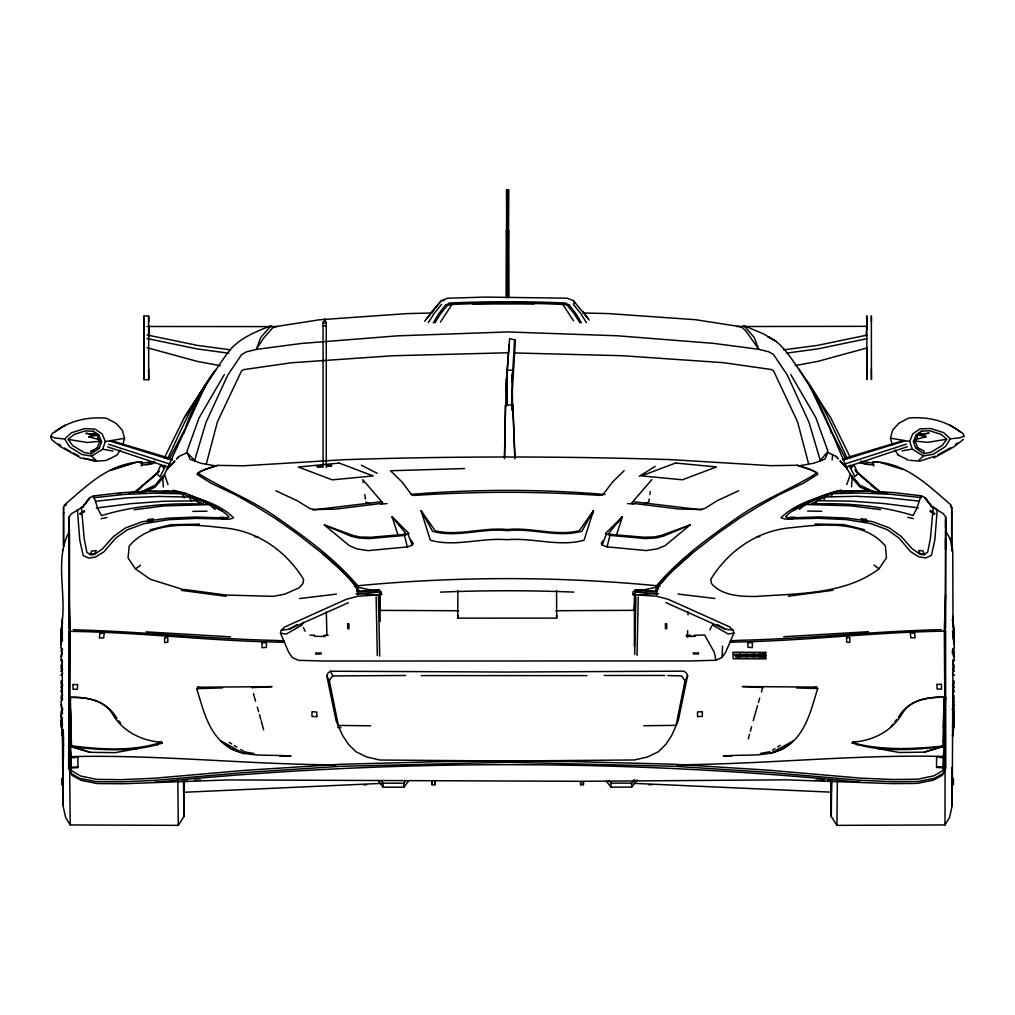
<?xml version="1.0" encoding="UTF-8"?>
<svg xmlns="http://www.w3.org/2000/svg" width="1015" height="1015" viewBox="0 0 1015 1015"><rect width="100%" height="100%" fill="white"/><g stroke="black" fill="none" stroke-linecap="round" stroke-linejoin="round"><path stroke-width="1.5" d="M62.194 621.155C66.076 591.859 54.429 557.539 69.731 530.769M63.399 736.065L62.993 805.58L65.658 817.506L70.2 824.941L178.285 825.36L184.121 816.098L184.324 781.766M63.514 545.867L63.552 511.7L63.564 512.918M68.995 568.337L68.969 628.298L69.667 629.833L68.969 631.355L68.665 768.241L70.847 773.392L79.792 778.404L96.171 781.639L121.229 781.842L153.874 780.433L245.732 772.453L340.215 766.338L507.157 762.29L674.1 766.274L768.596 772.339L860.479 780.294L893.137 781.702L918.207 781.474L934.612 778.239L943.582 773.214L945.802 768.063L945.561 631.19L944.864 629.655L945.561 628.133L945.879 525.719L945.625 516.851L943.278 513.653L931.986 506.751L925.096 498.2L932.277 507.31L925.528 497.858L921.113 495.688L916.532 509.073L913.081 515.468C879.967 505.292 845.495 502.768 811.01 503.973C823.66 498.289 837.159 487.796 851.648 491.653M68.995 569.77L69.033 517.028L71.38 513.831L82.672 506.929L89.561 498.365L82.405 507.475L89.155 498.022L93.57 495.853L98.074 509.238L101.513 515.62C134.614 505.432 169.099 502.894 203.571 504.1C190.985 498.403 177.511 487.936 163.072 491.78M69.654 698.155L70.213 629.681L68.982 595.044M70.39 700.261L70.34 697.305L71.405 746.05L70.022 746.05L69.096 697.419C85.032 697.305 102.883 698.701 112.335 713.748C122.536 731.422 141.783 741.001 161.487 742.181L162.311 743.082C132.749 752.851 100.396 749.844 69.895 746.824L69.921 719.61M148.634 316.008L148.71 379.699L144.155 379.699L144.092 316.008L148.634 316.008L148.71 321.603M148.951 330.382L148.951 325.663M149.205 336.434L149.205 331.715M323.087 467.357L323.087 322.136L324.737 320.702L324.737 319.192L324.737 320.702L326.259 322.237L326.259 467.357M432.149 784.785L432.149 781.626L432.149 784.785L434.902 784.785L434.902 781.626L434.902 784.785M556.677 615.23L556.677 618.122L457.778 618.148L457.778 615.255M506.46 297.826L506.599 189.78L507.424 189.64L508.528 189.78L508.642 297.623M507.36 296.063L507.36 230.392L506.536 230.278L506.396 296.076M507.424 230.316L507.424 189.64M580.631 784.747L580.631 781.601L580.631 784.747L583.397 784.747L583.397 781.601M866.29 336.295L866.29 331.562M866.582 330.243L866.582 325.523M866.886 348.424L866.886 379.559L866.81 315.868L866.886 327.807M945.409 697.254L944.407 745.885L943.037 745.885L943.037 740.404L944.026 697.127L945.549 697.267L944.584 713.697L944.546 746.659C914.046 749.692 881.692 752.711 852.118 742.942L852.943 742.041C872.672 740.861 891.944 731.282 902.145 713.596C911.369 698.853 928.56 697.368 944.166 697.127L943.468 727.654M944.864 711.591L944.318 629.516L945.561 594.866M951.664 550.079L951.702 511.522L951.715 512.74M953.986 699.373L953.986 695.808M77.889 766.871L77.889 767.632L70.441 768.012L69.502 747.23L70.34 747.23L71.164 757.076L71.139 767.251L77.889 766.871L77.914 756.809L71.164 757.076M70.441 768.012L70.454 765.107M71.139 767.251L70.34 747.23M144.092 316.008L144.155 379.699M936.566 766.693L936.591 756.644L943.341 756.898L944.166 747.053L944.99 747.053L944.001 767.848L936.566 767.467L936.566 766.693L943.316 767.086L944.166 747.053M943.316 767.086L943.341 756.898M944.001 767.848L944.013 763.483M944.559 769.979L944.559 767.403M952.971 659.75L952.197 805.58L949.533 817.506L944.99 824.941L836.906 825.36L831.082 816.098L830.866 781.766M953.999 684.668L954.011 680.722M63.539 510.215L63.552 506.713M457.778 618.148L457.867 590.654M837.4 491.298C818.039 497.528 795.633 503.199 780.979 517.739L784.963 519.071L818.027 518.272L846.129 519.566L870.642 523.55L887.313 529.678L899.011 538.102L910.582 551.627L918.994 556.88L925.87 557.92L931.389 555.408L934.84 539.828L937.226 509.695L933.229 507.005L930.438 538.407L927.672 552.223L924.919 553.987L919.133 553.581L912.104 548.722L901.079 536.339L889.102 527.787L872.164 521.532L846.815 518.056L818.712 516.889L789.239 517.942L785.521 516.851C794.783 506.701 809.412 502.615 821.63 497.147M951.689 510.038L951.702 506.536M954.037 669.151L954.049 665.307L952.781 662.465M380.168 621.37L379.902 594.765L378.938 589.677L357.318 591.364L356.087 586.277L340.126 568.679L322.643 553.657L297.052 533.712L275.179 518.322L256.059 506.485L235.708 494.889L211.374 483.381L197.075 474.411L197.773 472.838L203.431 470.135L217.489 465.39L243.93 465.784L344.047 459.694A894.723 158.124 0 0 1 670.763 459.63M837.362 780.395L836.906 825.36L836.715 824.586M63.298 735.926L63.425 757.507M508.007 260.246L508.528 189.78L506.599 189.78L506.993 230.494M831.653 780.421L831.26 816.821M69.528 533.04L69.528 736.484M184.007 791.637L184.108 780.903M68.995 549.483L69.033 519.705L69.045 520.758M508.007 266.311L508.464 230.278L506.536 230.278L507.005 258.482M634.375 646.466L634.451 594.714L635.415 589.626L657.048 591.301L658.291 586.213L674.277 568.603L691.799 553.581L717.44 533.624L739.364 518.234L758.535 506.384L778.962 494.787L803.385 483.267L817.747 474.284L817.062 472.724L811.416 470.021L797.371 465.276L770.918 465.669L670.775 459.63M831.501 781.169L831.336 792.233L831.082 780.903M504.518 457.638L505.521 404.972L512.829 405.099L514.948 458.843M634.718 654.472L635.91 597.048M637.052 655.487L638.257 596.845M504.48 458.729L505.521 404.972M687.498 637.039L687.65 630.708M688.03 614.887L688.107 611.728M945.473 528.155L945.625 519.54L945.637 520.581M555.839 610.726L634.223 610.32L634.895 595.754M217.489 465.39L205.36 469.247L199.562 471.95L198.737 473.637C224.036 489.509 252.304 500.103 276.829 517.422C305.731 537.658 334.836 558.669 357.737 585.757L358.967 591.872L379.077 590.311L381.145 591.58L381.703 594.638L358.282 596.198L346.305 599.294L284.872 626.915L281.295 630.252L280.47 633.182L288.729 652.302L292.307 657.53L298.499 660.321L323.024 661.019L691.342 660.943L715.867 660.245L722.058 657.441L722.49 646.238M506.967 377.453L506.675 405.416M507.259 371.16L509.073 344.783M512.08 382.16L514.542 341.078L515.379 340.063L509.593 338.642L506.104 383.898L506.536 405.822M512.156 380.346L512.867 370.069L506.942 370.323L506.422 405.416M851.509 486.921L852.219 477.634M515.379 340.063L512.296 391.6L512.664 409.971M944.166 756.15L944.99 747.053M60.875 633.677L62.423 617.932M944.99 756.454L944.559 765.526L942.618 770.677L933.927 775.815L917.941 779.19L893.276 779.533L860.479 778.124L768.596 770.182L674.379 764.244L570.24 761.529L379.902 760.019L366.681 756.974L355.935 751.747L348.361 744.223L342.575 735.406L336.105 720.828L326.741 675.584L328.111 672.894L330.598 671.219L507.17 672.044L683.767 671.156L686.241 672.818L687.624 675.787L685.024 680.887L676.079 725.357L643.738 725.75M512.867 370.069L512.017 378.291L512.258 410.403M60.938 634.603L62.423 620.482M60.963 635.695L62.435 621.535M832.097 460.036L832.655 454.669M952.654 736.624L954.087 722.414M62.461 622.702L60.824 638.092L62.067 640.858M634.223 610.32L634.857 604.369M923.739 453.68L924.018 451.041L917.814 447.831L915.606 448.059L913.411 441.411L916.025 435.029L921.671 431.058L929.803 430.804L941.095 434.382L946.741 439.229L942.339 445.369L931.034 452.271L923.739 453.68L915.606 448.059M952.501 736.129L954.163 720.384M952.654 735.609L954.151 721.487M62.346 622.309L60.837 636.468L62.702 640.224M952.616 730.305L952.971 727.235M953.681 721.069L954.037 717.986M952.628 731.853L953.161 727.26M953.516 724.202L954.037 719.597M776.462 341.471L767.924 336.739C781.284 342.436 789.036 355.516 797.219 366.808C819.333 396.789 831.107 432.39 846.167 466.05L846.434 468.08L851.674 476.124L860.212 486.299M934.726 513.171L934.587 514.288L930.184 511.598L930.184 510.482L933.597 512.499M952.527 726.803L954.24 712.987L952.387 709.206M952.654 727.895L954.227 715.309M61.027 643.104L61.407 637.636M62.461 634.832L60.786 647.329L62.207 649.968M60.799 644.576L62.473 632.218M649.181 498.987L648.775 501.956L644.5 503.732M649.79 494.521L650.196 491.539M953.542 711.883L953.999 708.762M953.554 714.611L954.011 711.515L952.375 709.066M161.487 742.181C133.041 751.709 101.513 749.476 72.09 745.885L71.951 746.786L90.005 752.293L115.076 752.673L138.218 748.448M91.236 453.832L90.957 451.206L97.161 447.996L99.775 441.601L97.567 436.615L97.846 434.991L93.304 431.223L85.171 430.969L73.879 434.547L68.233 439.406L72.636 445.534L83.928 452.436L91.236 453.832L99.356 448.211L101.563 441.576L98.95 435.181L93.304 431.223M952.679 710.665L954.316 701.365L952.654 698.853M183.804 433.265C192.292 404.719 209.039 379.356 226.028 355.136C236.368 339.505 254.131 332.209 270.98 325.802L274.202 327.642M145.082 491.768L155.117 487.06L162.971 477.799L205.322 385.966M952.666 713.786L954.29 704.651M61.078 651.44L61.649 648.395M660.08 586.34L634.87 591.91L634.312 594.841L632.662 594.587L633.208 591.529L635.276 590.261L655.385 591.808L656.629 585.706C679.593 558.593 708.762 537.569 737.715 517.333C762.328 499.989 790.685 489.395 816.085 473.51L815.273 471.823L809.488 469.12L797.371 465.276M687.624 675.508L678.248 720.764L671.778 735.342L665.992 744.16L658.418 751.696L647.672 756.924L634.451 759.969L444.075 761.555L339.949 764.308L245.732 770.284L153.874 778.264L121.09 779.685L96.45 779.355L80.477 775.98L71.824 770.842L69.895 765.691L69.642 758.053M62.397 652.823L60.786 660.27L62.448 662.351M194.499 460.924L205.969 422.456L227.766 375.068L241.71 354.463L246.252 351.951L256.313 349.401L301.48 343.463L397.626 335.838L507.538 331.943L617.463 335.787L713.608 343.375L758.789 349.3L768.837 351.85L773.392 354.362L787.272 374.966L808.993 422.341L820.399 460.797M60.786 656.705L62.499 649.004M722.058 657.441L725.649 652.226L733.908 633.094L733.084 630.163L729.506 626.826L668.06 599.231L656.083 596.148L634.312 594.841L656.629 593.597L658.291 586.213L668.352 574.769L691.799 553.581M62.435 550.739L62.6 550.067M70.39 824.18L70.2 824.941L69.68 769.142M184.007 791.078L183.855 792.233L183.69 781.169M178.475 824.586L178.285 825.36L177.828 780.395M607.072 546.857L609.977 535.387L645.642 538.584L656.401 537.874L663.696 536.034L690.175 524.92L664.939 545.74L657.352 548.849L646.339 550.574L607.072 546.857L602.123 545.093L601.299 543.215L603.075 540.767M206.349 463.779L217.4 421.91L241.545 370.881L243.752 369.612L291.406 362.774L392.501 355.77L507.513 352.776M592.697 513.552L593.483 510.621L579.26 530.744C556.017 536.377 531.035 527.013 507.221 529.538C483.406 527.026 458.425 536.402 435.181 530.769L421.035 510.659L430.36 540.208C455.024 547.263 481.833 537.43 507.221 539.726C532.596 537.417 559.405 547.25 584.082 540.183L593.483 510.621L581.874 531.238C557.971 538.115 531.86 527.775 507.221 530.667C482.569 527.775 456.458 538.128 432.568 531.276L421.035 510.659M748.334 738.857L749.552 734.314M750.364 731.269L751.595 726.715M122.739 444.989L124.579 438.378L122.371 430.335L116.04 423.318L106.397 418.231C88.14 416.518 68.995 420.718 54.48 432.25M81.175 508.109L81.441 507.183L84.156 538.584L86.897 552.388L89.65 554.152L95.435 553.733L102.464 548.874L113.477 536.504L125.467 527.94L142.404 521.672L167.754 518.196L195.844 517.016L225.33 518.043L229.047 516.965C219.824 506.815 205.233 502.73 193.053 497.274M753.219 720.65L757.545 705.603M758.408 702.596L759.702 698.079M761.428 692.065L762.722 687.548L742.308 686.533L816.707 687.117L817.671 688.525C810.795 710.868 805.2 736.991 782.679 748.994C764.232 757.71 743.107 753.967 723.302 756.086L731.84 756.023M164.519 465.314L163.694 468.067L160.865 464.946L156.868 473.751L159.964 476.822L165.699 465.86M616.333 535.413L622.411 516.749L605.435 533.509L609.977 535.387M303.041 622.17L302.127 624.986L286.268 634.071L280.47 633.182M141.199 465.986L142.468 462.244L136.581 462.053L141.96 462.015L139.753 462.561M64.643 439.026L69.743 446.943L81.86 454.479L91.642 456.141L102.667 449.239L105.281 441.576L102.249 434.039L94.953 429.053L84.486 428.673L71.393 432.758L64.643 439.026L55.292 437.985L50.75 436.463L52.26 433.405L65.353 425.069M846.815 484.498L850.43 474.322M602.123 545.093L606.386 534.118M952.755 691.012L954.366 686.927L952.375 685.303M950.319 438.848L945.231 446.765L933.102 454.314L923.32 455.976L912.307 449.074L909.694 441.411L912.726 433.874L920.021 428.888L930.489 428.508L943.569 432.593L950.319 438.848L959.695 437.808L964.25 436.285L962.74 433.227L949.659 424.904M952.577 695.059L954.354 690.771M944.001 771.298L942.339 775.257L933.381 780.154L917.243 783.402L892.172 783.618L786.105 779.825L582.94 781.296L228.261 779.939L122.193 783.77L97.136 783.555L81.035 780.319L72.09 775.435L69.895 770.157M62.245 717.542L61.027 720.384L63.361 742.434M398.146 535.451L392.107 516.8L405.848 533.421L402.536 534.55L370.856 537.252L360.249 537.049L353.093 535.463L324.331 524.983L349.515 545.791L357.077 548.912L368.102 550.638L407.358 546.895L412.318 545.131L413.143 543.253L410.479 539.574M917.814 447.831L915.2 441.436L917.408 436.463L917.129 434.839L921.671 431.058M62.41 662.465L61.141 665.307L61.154 669.151M62.27 718.81L61.04 721.487L63.374 743.449M167.665 458.805C182.015 427.975 195.476 396.129 216.385 369.105M709.891 629.909L711.718 626.154M831.183 496.449L832.541 493.696L860.91 493.024L890.244 494.292L921.379 497.616M62.181 710.462L60.951 712.987L62.473 725.268M164.329 457.943L184.426 417.317L214.317 371.122M573.526 303.904L574.49 302.001L573.399 300.618L567.207 298.207L485.386 297.078L447.501 298.232L441.309 300.643L424.6 321.26M169.289 458.996L184.349 430.208M370.691 725.801L338.338 725.421L329.38 680.951L331.03 677.868L332.819 675.952L405.607 675.482M952.273 651.287L954.405 647.329L952.527 633.271M224.328 374.56L199.08 417.85L186.925 451.485L189.945 459.249L201.097 463.335L216.246 466.037M823.901 499.685L825.5 496.969L855.797 496.297L887.072 497.693L919.019 501.106M433.303 322.872L438.67 313.851L445.699 304.83L448.998 303.726M83.814 458.26L95.105 461.305L106.397 460.391L117.144 454.999L120.138 450.038M857.079 744.947L857.624 744.046C886.082 750.516 915.708 748.93 944.407 745.885M434.915 322.808L440.599 313.762L447.894 304.855L452.309 303.954L440.434 322.11M428.203 322.719L433.989 313.686L441.563 304.373M184.426 417.317L208.1 380.866M62.537 698.853L60.887 701.365L62.511 710.665M61.192 711.515L62.816 709.066M879.015 568.793L886.463 557.806L885.372 546.007C863.841 519.946 821.795 524.184 791.7 527.66C757.596 530.35 728.504 550.536 710.779 579.349L711.464 583.511C722.312 596.046 741.14 596.604 756.505 596.439C797.473 593.407 844.911 594.79 879.015 568.793L874.029 565.076M279.582 756.188L291.064 756.162C271.271 754.056 250.159 757.812 231.712 749.108C209.204 737.106 203.609 710.982 196.732 688.652L197.697 687.231L272.058 686.622L251.707 687.65M872.824 462.637L874.334 461.622L875.564 462.421M815.87 503.11L817.633 500.738L850.418 501.093L883.748 503.516L918.321 507.855M163.237 476.251L154.699 486.426M378.519 781.207L383.175 787.171L403.843 787.171L403.818 783.199L405.67 780.801M403.843 787.171L408.499 781.195M606.348 781.157L611.005 787.133L631.66 787.12L631.635 783.149L634.426 779.571M631.66 787.12L637.255 779.951M890.967 726.639L892.845 724.266M894.735 721.893L896.613 719.521M898.503 717.148C908.247 700.122 927.57 696.48 945.549 697.267M952.755 662.351L954.405 660.27L952.463 651.326M426.49 318.951L434.001 309.537M162.958 476.022L155.105 485.272L140.78 491.983M432.06 311.554L440.193 302.026M617.26 522.649L622.411 516.749L608.594 533.382L611.905 534.512L643.586 537.201L654.193 536.986L661.361 535.413L690.175 524.92M60.799 675.368L62.752 673.135M170.571 465.872L174.758 461.178M178.945 456.496L176.851 458.831L178.945 456.496L187.065 452.627L194.373 460.29M651.82 479.638L631.52 503.186L679.175 509.048L699.157 509.492L704.664 508.515L717.63 500.497L738.73 490.74M952.146 653.584L954.113 651.44L953.542 648.395M174.732 461.076L167.373 469.095L168.338 467.065M156.868 473.751L158.784 471.671M820.539 460.176L827.974 451.358L815.882 417.736L790.723 374.446M97.567 436.615L98.95 435.181L85.869 433.329L97.846 434.991L88.762 436.869L99.457 439.647M850.469 465.187L851.293 467.928L853.97 464.807L857.967 473.624L855.011 476.695L849.263 465.72M133.688 493.239L158.695 471.48M60.786 671.423L62.74 669.431M159.165 471.061L152.973 477.367L135.338 491.565M624.136 470.706L612.54 482.011L602.732 495.016L599.84 495.396A1384.612 1384.6 3.1 0 0 414.716 495.422L411.824 495.054L402.067 482.049L390.521 470.744L464.489 468.562M918.791 460.328L923.32 455.976M270.98 325.802L260.741 337.462L256.313 349.401L263.215 338.617L273.454 326.944L319.459 319.776L406.926 313.61L432.06 313.001M64.668 506.168L66.457 504.506M799.439 509.34C811.226 499.19 826.426 493.252 841.511 490.08M64.097 505.305C85.742 486.845 105.636 466.228 135.464 462.396L110.825 470.123L135.338 462.434M62.816 685.303L60.824 686.927L62.435 691.012M135.883 491.958L141.77 487.225M963.425 439.355L954.607 446.435L933.94 457.917M135.49 568.933L150.22 579.235L181.748 589.144L226.218 595.044L273.314 596.351L284.885 594.143L299.209 587.761L302.927 583.587L303.625 579.425C285.964 550.625 256.909 530.439 222.831 527.762C192.736 524.311 150.702 520.099 129.171 546.146L128.068 557.958L135.49 568.933L140.489 565.215M868.383 490.955L859.794 486.921L851.953 477.659L852.638 477.164M950.573 447.856L937.797 454.86M955.293 444.57L957.64 442.933M324.331 524.983L350.746 536.098L358.041 537.937L368.788 538.635L404.465 535.425L409.007 533.547L392.107 516.8L397.233 522.687M639.285 476.327L655.17 466.316M772.466 750.161L775.029 748.575M777.591 746.989L780.154 745.403M798.615 465.923L813.776 463.221L824.941 459.135L827.834 452.487L835.967 456.357L838.073 458.653L835.967 456.357M81.048 512.664L84.448 510.647L84.448 511.763L80.045 514.453L79.906 513.336M281.295 630.252L289.161 629.211L296.989 624.606M740.798 327.553L743.982 325.701L763.813 334.011L770.423 338.097M656.35 594.739L658.278 593.724M806.354 503.897L810.896 501.588L792.981 510.634M88.762 436.869L93.723 434.395M935.158 456.154L919.894 461.14L910.011 460.341M142.975 492.034L153.392 487.06M289.161 629.211L348.373 602.72M852.118 742.942L854.326 741.978M275.928 490.829L296.964 500.585L309.905 508.591L315.411 509.568L335.381 509.111L383.036 503.237L362.837 479.702L363.243 482.671M68.969 631.355C137.317 632.079 205.677 640.617 274.126 642.026L284.454 642.368M847.627 466.71L907.347 446.714M844.48 464.134L906.433 444.126M146.985 464.845L154.534 462.523M842.869 460.036L905.317 440.789M876.237 748.309L899.379 752.521L924.449 752.128L944.559 746M924.449 752.128L942.478 746.609L942.339 745.721M843.008 458.805L903.363 440.561M867.013 347.942L817.95 361.353L795.227 365.565M915.53 439.482L926.226 436.704L921.265 434.23L916.025 435.029L917.408 436.463M150.118 529.855L170.774 524.717L199.562 524.146M124.299 438.378L105.281 441.576M101.094 518.767L106.879 517.472M946.741 439.229L927.748 442.337L915.517 441.132M866.962 335.115L817.938 345.303L783.491 349.909M866.962 338.68L817.938 348.868L786.625 353.131M796.585 687.929L810.401 688.348L816.707 687.117M90.957 451.206L93.951 450.635M760.54 753.422L769.89 751.734M901.98 450.863L912.307 449.074M69.477 757.406L70.314 757.279M733.908 633.094L728.136 633.982L712.327 624.91M140.882 463.449L154.775 461.343M142.684 465.124L153.43 463.487M62.372 778.416L61.687 778.518L61.687 784.773L62.372 784.684M921.265 434.23L929.118 433.164L917.129 434.839L926.226 436.704M788.338 596.211L832.985 590.273M134.145 509.784L163.491 505.939L209.356 504.607L215.142 509.454M69.489 706.402L69.096 697.419M96.285 508.02L130.859 503.656L164.189 501.232L196.973 500.864L199.625 504.417M184.286 781.499L187.394 781.119M299.476 598.558L336.384 594.105M312.81 509.949L381.805 501.676M93.697 495.916L121.254 492.706L148.52 491.298L175.24 492.085M507.36 230.392L508.464 230.278L508.591 296.063M93.278 497.781L124.401 494.445L153.747 493.163L182.116 493.823L184.134 497.959M95.613 501.27L127.56 497.845L158.835 496.436L189.133 497.084L191.531 501.182M99.47 441.297L87.252 442.502L68.233 439.406M154.699 782.349C388.885 758.852 625.456 758.801 859.654 782.21M117.816 493.798L120.798 493.518M128.258 492.846L143.166 491.488L168.503 490.994M380.828 504.125L386.994 503.605M70.022 746.05L72.09 745.885M357.737 585.757C457.067 576.254 557.298 576.241 656.629 585.706M357.737 593.661L379.496 591.961L380.041 594.892L357.737 593.661L356.087 586.277L346.039 574.833L322.643 553.657M254.689 536.834L257.67 536.618M354.286 586.404L379.496 591.961M868.396 631.711L783.783 636.735M70.466 757.837L74.932 757.609M730.331 640.757L740.519 640.275C807.547 638.701 874.283 631.216 941.286 629.63M194.512 780.319L200.767 780.053M817.671 688.525L810.401 688.348M183.981 792.271L381.132 783.402M323.62 635.453L328.188 635.276M894.862 449.886L897.996 454.847M440.51 592.138C484.929 590.286 529.424 590.286 573.843 592.113M839.43 491.958L866.15 491.159L893.428 492.554L920.973 495.751M196.732 688.652L222.475 687.904M693.892 635.301L704.613 634.997L714.357 652.341L715.867 660.245M686.419 636.519L695.516 636.303M676.777 764.79C765.475 764.232 853.97 754.424 942.656 756.429M729.912 642.279L740.252 641.937C808.752 640.49 877.163 631.939 945.561 631.19M71.849 756.606C159.977 754.538 247.901 764.587 336.028 764.815M761.326 654.409L763.534 654.358L762.696 654.32M762.569 654.409L765.044 654.358L759.119 654.282M761.326 656.959L763.521 656.921L762.696 656.87M762.569 656.959L765.044 656.921L759.119 656.845M192.825 511.395L207.009 511.167M573.526 320.791L562.5 303.929L568.971 304.805L576 313.813L581.455 322.846M99.775 441.601L101.563 441.576M174.783 491.45L184.87 493.772M734.188 654.307L740.24 654.282M734.873 655.563L765.868 655.639M735.494 656.845L746.723 656.819M737.118 656.857L740.24 656.832M586.911 675.609L421.238 675.597M604.115 675.482L664.762 675.47M441.309 300.643L443.936 300.643M147.023 326.475L277.361 326.614M736.674 326.526L866.937 326.335M739.415 654.269L746.723 654.256M472.774 303.942L534.169 303.929M323.1 323.151L326.259 323.151M323.1 325.853L326.259 325.853M746.444 654.256L753.879 654.256M746.444 656.806L753.879 656.806M337.729 727.489L340.888 727.489M943.037 741.419L944.407 741.419M70.035 741.597L71.405 741.584M824.294 780.231L821.173 780.231L824.307 780.611M381.285 780.814L383.15 783.199L403.818 783.199M609.114 780.763L610.979 783.149L631.635 783.149M363.687 784.798L366.58 784.798M648.953 784.735L651.846 784.735M753.333 654.269L760.222 654.282M753.333 656.819L760.222 656.832M873.369 461.876L878.736 461.901L872.773 462.091L873.991 465.847M379.064 599.954L380.232 610.37L458.628 610.738M445.699 304.83L447.894 304.855M913.411 441.411L915.2 441.436M807.572 511.04L821.757 511.281M846.193 490.867L871.542 491.349L887.935 492.833M814.982 524.032L843.782 524.59L864.437 529.716M633.766 783.352L831.069 792.144M73.245 629.795C140.197 631.368 206.882 638.828 273.86 640.376L284.048 640.846M314.384 636.278L324.99 636.519M582.889 312.975L608.036 313.572L695.491 319.7L741.508 326.855L746.152 331.359L758.789 349.3L754.12 337.361L743.982 325.701M667.819 675.546L681.585 675.889L685.024 680.887M513.818 352.928L622.538 355.732L723.644 362.698L771.298 369.511L773.506 370.767L797.562 421.796L808.549 463.665M309.841 635.073L314.434 635.2M686.254 635.212L690.834 635.39M197.697 687.231L204.066 688.462M815.844 780.002L823.66 780.332M68.957 697.445C87.582 696.315 107.095 700.997 116.928 718.493M230.621 636.849L146.071 631.85M939.56 757.444L944.026 757.672M756.847 536.529L759.829 536.745M634.87 591.91L656.629 593.597M627.562 503.567L633.728 504.074M97.161 447.996L99.356 448.211M634.337 501.816L701.758 509.873M677.982 594.041L714.903 598.469M827.453 780.992L832.16 781.563M909.694 441.411L890.701 438.226M805.225 504.493L851.09 505.813L880.436 509.644M666.005 602.656L725.243 629.122L733.084 630.163M181.469 590.4L226.079 596.312M230.43 349.807L197.557 345.43L146.997 334.937M228.87 353.245L197.544 348.982L146.997 338.503M952.73 778.251L953.428 778.34L953.428 784.608L952.73 784.506M860.542 461.203L872.887 463.068M860.365 463.119L872.634 464.972M944.14 757.101L944.965 757.228M102.667 449.239L112.995 451.028M253.902 753.511L244.552 751.849L240.707 749.463M220.293 365.679L197.557 361.48L147.01 347.676M907.702 517.32L913.487 518.614M173.184 490.207L186.532 493.442L209.356 504.607M113.122 441.17L171.928 458.932L172.068 460.176L109.658 440.954M69.895 746.165L90.005 752.293M860.682 462.383L868.206 464.705M189.374 495.168C204.776 500.37 222.234 506.142 233.59 517.853L229.593 519.185L196.529 518.386L168.439 519.693L143.914 523.689L127.256 529.83L115.545 538.255L103.974 551.792L95.575 557.032L88.686 558.085L83.179 555.573L79.741 539.993L77.445 509.86L77.445 510.926M903.046 469.514L879.827 462.256C909.656 466.063 929.524 486.68 951.156 505.127M108.58 444.291L170.418 464.261M107.628 446.879L167.31 466.837M565.812 303.701L568.971 304.805M365.857 502.019L370.12 503.783M852.943 742.041L857.624 744.046M160.116 742.105L162.311 743.082M874.105 491.844L859.794 485.132L851.94 475.883M864.12 488.164L871.923 491.894M70.619 451.789L64.44 448.034M73.258 453.083L78.536 455.672M214.533 507.246L221.625 510.748M897.856 454.847L908.603 460.226M361.365 465.225L377.161 473.307M356.075 593.788L358.003 594.803M717.44 624.517L725.243 629.122M229.174 742.346L231.737 743.932M234.3 745.518L236.863 747.091M960.533 432.073C946.018 420.54 926.86 416.353 908.603 418.079L898.96 423.166L892.629 430.182L890.421 438.239L892.261 444.836M58.553 443.936L60.9 445.572M162.273 477.291L162.971 477.799M879.688 491.412L862.065 477.228L854.833 469.882M870.908 485.183L875.615 488.976M91.642 456.141L96.197 460.493L81.048 458.082L60.393 446.613L51.575 439.533L50.75 436.463M798.488 368.991L830.422 417.19L850.519 457.803M71.405 746.05L70.543 709.155M952.451 669.431L954.405 671.423M856.356 471.341L881.35 493.087M840.179 460.95L847.538 468.968L846.573 466.938M856.102 471.544L857.967 473.624M840.154 461.051L845.394 466.9M589.207 320.017L573.399 300.618M952.438 673.135L954.392 675.368M399.276 525.047L401.331 527.407M566.903 304.83L574.211 313.737L579.882 322.783M573.386 304.348L580.821 313.648L586.492 322.694M118.806 720.866L120.696 723.238M582.889 311.516L587.609 317.885M807.001 380.752C823.711 404.972 834.837 432.2 847.322 458.678M156.805 744.185L157.35 745.086M950.154 538.902L945.46 530.769L944.99 824.941L944.8 824.18M809.729 385.852L830.625 430.081L845.685 458.869M329.38 680.951L326.741 675.584M332.819 675.952L330.598 671.219M303.345 627.486L305.16 631.241M60.837 690.771L62.613 695.059M408.043 534.156L412.318 545.131M164.481 474.449L168.033 484.624M933.229 507.005L933.508 507.944M253.433 693.664L255.59 701.187M257.315 707.201L258.622 711.718M259.485 714.725L260.779 719.242M261.21 720.739L263.646 729.848M404.465 535.425L407.358 546.895M952.197 805.58L951.816 767.543M952.692 649.004L954.417 656.705M949.964 538.166L952.59 550.067M953.529 651.63L954.087 654.726M851.674 476.124L851.953 477.659M60.9 704.651L62.524 713.786M830.625 430.081L831.171 433.139M952.514 630.67L954.392 644.576M364.854 494.571L365.451 499.037M953.58 636.062L954.176 640.769M953.58 638.498L954.163 643.104M60.963 715.309L62.346 726.321M62.727 729.468L63.514 735.748M63.044 729.874L63.425 732.957M62.042 725.687L62.397 728.77M63.095 734.936L63.45 738.006M61.852 725.725L62.384 730.331M62.917 734.923L63.438 739.516M952.501 619.163L954.366 638.092M952.616 618.922L954.252 634.603M952.59 619.962L953.25 626.255M953.58 629.402L954.227 635.695M61.09 722.693L63.501 745.898M61.103 722.414L63.361 744.097M952.616 616.384L954.316 633.677M379.382 594.27L380.232 610.37M69.502 747.23L69.781 750.263M162.692 477.761L163.352 487.06M148.71 379.699L148.621 369.219M512.829 405.099L514.846 457.638M326.335 611.791L326.906 635.517M378.43 595.551L379.686 656.083M376.121 596.909L377.314 655.538M512.067 394.67L512.385 410.276M183.931 816.821L183.537 780.421M62.993 805.58L62.448 738.298M945.473 538.597L945.587 549.305M952.755 550.739L952.996 621.155M610.979 783.149L611.005 787.133M383.15 783.199L383.175 787.171M945.625 516.851L945.637 524.438M69.033 517.028L69.058 524.603M583.371 781.601L583.397 784.747M556.575 590.629L556.677 618.122M951.715 507.64L951.74 551.031M950.611 505.99L950.611 506.916M506.371 378.798L506.46 405.518M63.564 507.805L63.59 546.463M62.22 659.75L62.321 700.122M945.637 522.014L945.65 531.353M69.058 522.179L69.058 531.517M61.179 680.722L61.192 684.668M936.591 756.644L936.591 757.292M871.441 321.463L871.365 315.868L871.428 379.559L871.352 369.079M77.914 756.809L77.914 757.456M61.205 695.808L61.205 699.373M448.947 303.054A1021.318 803.296 0 0 1 565.85 303.028M447.881 304.665A948.276 745.365 0 0 1 566.928 304.64M411.088 494.381A1165.664 1165.664 0 0 1 605.042 494.483M164.658 637.813L164.658 642.533L167.83 642.254L167.83 637.534L164.658 637.813M262.01 642.838L262.01 647.684L266.425 647.418L266.425 642.685L262.01 642.838M347.688 623.908L347.688 628.767L348.932 628.742L348.932 623.882L347.688 623.908M665.459 623.819L665.459 628.678L666.703 628.704L666.703 623.844L665.459 623.819M747.966 642.596L747.966 647.316L752.369 647.595L752.369 642.736L747.966 642.596M846.624 637.395L846.611 642.127L849.783 642.406L849.783 637.674L846.624 637.395M317.035 466.177L321.298 465.796L317.035 466.177M317.581 466.887L321.844 466.634L317.581 466.887M326.944 465.403L331.08 465.149L326.944 465.403M327.49 466.24L331.626 465.86L327.49 466.24M73.093 684.529L72.953 689.261L77.368 689.248L77.635 684.516L73.093 684.529M99.952 633.259L99.407 637.978L103.67 637.966L104.228 633.233L99.952 633.259M316.008 653.127L315.868 654.117L320.968 653.977L321.248 652.988L316.008 653.127M148.19 519.515L147.505 521.659L152.593 520.885L153.43 518.868L148.19 519.515M95.981 550.561L94.471 554.507L90.069 554.913L91.578 551.094L95.981 550.561M793.146 740.988L782.54 749.007L770.284 753.561L793.146 740.988M790.482 517.32L787.729 518.957L792.131 518.805L794.885 517.181L790.482 517.32M675.571 463.03L641.493 475.883L682.397 479.791L716.489 466.938L675.571 463.03M339.213 463.094L298.296 467.014L332.26 479.854L373.177 475.934L339.213 463.094M702.355 711.616L697.533 711.984L697.533 716.59L702.355 716.349L702.355 711.616M765.729 652.366L732.944 652.239L733.223 658.748L766.008 658.875L765.729 652.366M941.413 684.364L936.87 684.351L937.149 689.071L941.552 689.084L941.413 684.364M914.553 633.094L910.29 633.081L910.836 637.801L915.111 637.826L914.553 633.094M698.383 653.051L693.144 652.924L693.423 653.914L698.51 654.041L698.383 653.051M224.087 517.434L219.684 517.282L222.437 518.919L226.84 519.071L224.087 517.434M316.82 716.666L311.998 716.425L311.998 711.693L316.82 712.061L316.82 716.666M924.5 554.748L920.098 554.342L918.575 550.409L922.99 550.929L924.5 554.748M866.379 519.375L861.139 518.728L861.963 520.746L867.064 521.52L866.379 519.375M209.242 504.353L203.736 501.702L209.242 504.353M244.108 753.663L231.851 749.121L221.245 741.102L244.108 753.663"/></g></svg>
